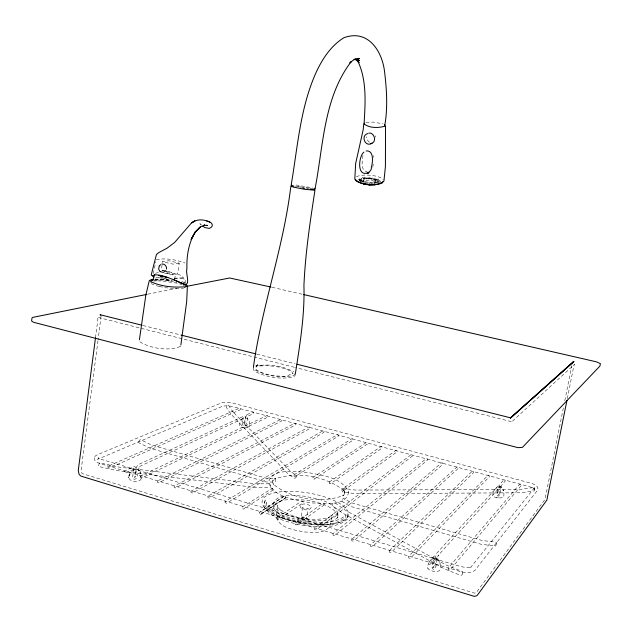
<?xml version="1.0" encoding="UTF-8"?>
<svg xmlns="http://www.w3.org/2000/svg" width="632" height="632" viewBox="0 0 632 632"><rect width="100%" height="100%" fill="white"/><g stroke="black" fill="none" stroke-linecap="round" stroke-linejoin="round"><path stroke-width="0.47" stroke-dasharray="3.16 2.37" d="M101.057 316.134L98.11 339.763M498.988 494.603L500.386 487.059L500.354 486.055L499.564 485.297L498.514 485.629L436.522 553.45L433.118 567.086C433.765 566.106 432.067 568.207 433.283 567.094L434.611 567.915L436.222 558.388L435.875 556.318L434.579 555.955L433.908 556.381L428.148 562.93L429.112 564.455L430.234 564.178L435.772 558.088L434.618 558.396L433.852 557.558L433.844 558.072C434.903 560.616 429.318 568.429 433.947 569.543C437.565 566.714 436.033 560.616 437.747 556.934L438.324 555.078L438.15 555.465L500.054 487.019L498.664 487.027C498.332 485.028 496.325 493.521 497.344 495.836L498.411 496.144L499.549 494.801L501.658 485.234L505.355 480.881L504.573 479.68L503.657 479.933L499.786 484.61L497.408 494.429L498.324 494.145L498.964 495.038M500.386 487.059L500.418 486.403M185.437 283.484L185.634 278.783M360.927 181.589L361.062 179.899M363.353 180.12L363.708 182.458M373.251 164.099L372.517 168.815M375.211 180.926L374.673 183.201M377.367 182.703L377.509 181.013M362.926 155.448C362.499 160.733 359.837 169.905 367.081 171.841M311.244 507.259C310.225 511.786 299.513 510.048 300.05 505.41C303.084 502.803 309.238 503.799 311.244 507.259L311.086 506.888M379.303 181.905L377.43 181.747M95.495 337.701L97.905 319.144L97.178 317.153L294.512 367.31M97.984 340.735L81.086 470.508L81.552 472.776L82.61 473.7L474.419 593.108L475.928 592.895L476.686 592.042L544.997 499.462L563.649 406.455M164.652 273.127L172.173 274.88L177.11 273.996L177.742 273.522L179.196 263.157L168.744 260.763L162.503 261.727L161.421 269.611L161.879 270.346L163.759 270.78M174.677 279.21L175.427 273.853L171.699 274.517L165.379 273.04M253.29 367.998L253.155 368.875L254.34 371.063C266.04 377.383 280.442 379.579 293.485 376.98L295.239 375.234L295.381 374.357M367.911 183.13L366.489 182.703M358.052 179.693L359.821 179.63L359.545 181.005M564.803 400.641L571.755 365.778M567.307 398.595L573.856 365.746L574.575 364.308L511.509 422.05L511.833 421.765L295.468 367.548M153.22 273.64L155.828 261.79M360.833 181.795L361.188 180.515L359.316 180.428M272.131 488.489L271.965 489.547M343.998 490.353L396.754 452.038L396.643 450.703L395.356 450.703L343.01 488.56L343.326 490.487L343.998 490.353L344.171 489.326M284.321 496.144L259.389 512.418L259.215 513.532L260.605 514.385L285.688 497.842L285.601 496.246L284.708 495.891L259.847 512.125M257.666 364.482L255.533 368.108L256.608 370.06C265.772 375.424 276.856 376.467 287.276 376.238L291.85 373.188L293.082 373.788L291.85 371.829C281.074 365.912 268.126 364.972 256.086 366.291L257.666 364.482L261.672 365.786M377.367 182.514L379.2 182.53M375.076 182.814L376.909 182.83M246.409 414.979L243.841 424.491L244.687 424.988L245.556 417.389L245.113 416.33L244.102 416.038L138.266 464.607C134.663 467.159 135.572 476.978 134.766 477.136C134.261 480.304 138.898 465.792 133.921 466.685L124.709 470.911L124.093 471.701L124.449 472.783L125.428 473.076L134.687 468.81L133.731 468.233L132.673 477.049L133.17 478.772L134.727 479.333L136.109 478.59L137.302 476.678L139.269 466.527L138.914 466.772L244.545 417.855L244.094 417.871C243.304 415.698 240.887 426.284 244.284 426.308C247.625 425.012 247.262 417.238 247.483 416.417L253.385 413.668L253.874 412.546L252.8 411.922L246.725 414.758M295.199 373.828L293.453 375.542C280.561 378.205 266.198 376.182 254.728 369.649L253.938 368.211M377.328 180.207C381.894 179.164 376.427 184.726 377.13 179.377C379.445 177.9 379.247 181.969 377.328 180.594M180.27 346.455L180.713 346.06M370.905 183.225L372.777 183.312M324.358 504.802L296.906 524.86L295.342 524.821L295.199 523.162L322.897 503.238L324.54 503.728M293.872 474.964L351.977 438.655L353.114 439.311L352.585 440.457L295.199 476.465L293.706 475.983M285.688 497.842L260.605 514.385L261.063 514.092M313.962 479.238L367.334 444.099L367.224 442.771L366.347 442.534L312.785 477.531L312.935 479.001L314.396 478.953M180.215 346.502C168.562 351.376 150.274 348.508 139.791 341.738M433.212 558.498C429.096 561.137 423.906 569.045 431.593 570.767C437.439 573.319 443.53 570.325 439.896 563.309L440.149 564.392C440.291 560.624 437.147 556.508 433.212 558.498L433.726 558.293M155.361 273.277L159.161 272.392M156.286 259.705C165.703 257.738 176.028 259.705 184.986 263.015M373.781 183.272L375.084 183.256M379.824 182.506C382.629 180.199 376.356 180.515 379.318 182.49M147.738 294.196L176.77 288.342M365.999 122.663L373.125 122.079L383.055 123.848M255.454 366.039C268.276 363.574 282.37 365.715 293.88 371.853M166.429 278.594L163.609 279.107L170.822 280.805M179.196 263.157L173.034 264.152L162.503 261.727M362.049 181.716L363.092 181.724M154.706 279.739L164.217 279.676L172.038 280.734M155.037 279.083L163.483 279.218L170.687 280.079M155.156 279.391L163.854 279.439L172.339 280.584M368.97 183.256L369.696 183.28M157.502 280.861L163.577 281.114L176.723 283.144A17.72 3.215 7.8 0 1 181.866 284.629M174.132 278.23C194.743 277.1 177.861 279.028 173.002 278.594M360.169 181.068L361.378 181.471M164.454 278.175L154.421 277.235M158.83 277.835L164.51 278.183M296.084 184.994L312.587 187.83M499.241 497.953L502.25 497.763L503.83 497.013L503.925 493.632L503.009 489.776L503.341 490.811C500.141 478.329 484.349 498.474 499.241 497.953L498.356 497.834M295.342 186.085L309.072 188.186M166.698 272.605C173.026 273.853 185.887 272.969 184.078 282.709M159.375 286.493L165.963 287.773L179.046 288.816A17.72 3.215 7.8 0 0 183.478 288.421M305.864 187.87L308.195 188.383M272.005 287.291L302.712 294.346M165.323 270.891L162.503 270.235L162.724 270.788L162.582 270.006M166.271 271.112L171.92 272.424L164.707 271.002M143.061 325.512L181.313 335.134M256.861 354.149L295.112 363.771M496.46 497.344L497.313 497.605M200.905 224.202L199.862 223.783L201.505 224.976M181.969 281.517L184.939 282.978M369.428 142.263L366.702 139.411L366.252 136.781M427.69 568.065L428.038 568.539M438.758 559.96L439.161 561.066L438.877 560.276M375.44 135.864L375.819 137.168M373.599 155.559L373.71 157.439M297.917 186.732A7.434 0.648 9.1 0 1 302.159 187.23M356.416 176.849A14.015 4.179 4.6 0 1 370.929 175.325A14.015 4.179 4.6 0 1 383.174 179.717M159.319 286.493A17.72 3.215 7.8 0 1 151.095 283.413M153.671 281.082A17.72 3.215 7.8 0 1 157.447 280.853M153.813 280.284A17.728 3.207 7.8 0 1 176.841 282.346M98.616 458.35L97.723 459.409L98.616 458.35M94.255 457.805C93.789 461.036 97.32 462.774 99.903 463.509L459.685 571.36C464.544 572.537 470.698 573.951 474.901 570.38L537.39 490.416C539.823 486.024 533.179 483.717 529.995 482.919L233.161 403.192L227.599 402.276L221.753 402.766L97.186 454.85L95.266 456.051L94.255 457.805M249.506 425.723C248.092 429.697 236.558 427.572 239.963 422.484C242.546 414.489 251.299 417.744 249.506 425.723M347.853 513.547L347.576 518.967C335.529 529.9 317.28 526.464 302.459 525.318C288.587 522.04 271.286 519.275 263.576 505.79L265.511 499.106L264.231 504.32C271.942 517.545 289.093 520.333 302.847 523.446C317.493 524.813 335.545 528.123 347.482 517.339L347.853 513.547M270.536 484.468L270.196 487.509L255.494 487.501L117.457 470.658L98.379 466.416L99.469 462.798L118.16 466.969L255.454 483.772L270.48 483.836L270.536 484.468M348.572 492.052C346.375 507.757 321.53 502.843 310.675 502.93C296.353 499.659 274.083 498.293 268.482 482.082C272.992 467.404 295.389 472.262 306.828 472.254C321.072 475.43 341.904 476.907 348.572 492.052M141.197 478.819C139.324 483.156 129.007 482.034 128.731 477.2C128.399 471.464 139.008 465.041 140.328 473.044L139.972 471.993L141.197 478.819M337.954 514.756L337.638 518.975L337.891 517.474C328.474 525.824 314.412 523.233 302.918 522.324C292.292 519.86 279.21 517.624 273.245 507.393L273.008 508.902L273.933 504.771C283.634 497.273 297.016 499.406 308.4 500.449C318.994 502.78 331.437 505.173 337.954 514.756M344.622 491.562L344.424 494.295L344.851 493.394L342.726 495.883L343.532 495.377C322.194 504.036 290.191 498.98 272.874 483.741L273.482 484.483L272.376 481.592L272.495 482.587L273.19 479.933L272.771 480.826L275.355 478.479L274.58 478.977C297.016 471.361 325.022 475.778 343.745 490.361L343.168 489.642L344.724 492.541L344.622 491.562M362.586 180.073L362.46 181.692L364.356 180.397L369.033 180.128L373.781 181.036L375.843 182.593L375.977 180.973L375.408 180.175C371.758 177.71 367.255 179.038 363.305 178.603C361.623 176.423 366.513 176.755 364.585 178.659C357.87 181.819 365.343 173.113 362.586 180.073M341.841 489.468L342.291 491.862L355.334 493.687L520.523 492.786L534.238 490.882L534.791 489.839L534.427 488.181L533.519 487.564L520.089 489.421L355.524 490.069L342.576 488.331L341.841 489.468M496.468 543.552L495.725 546.064L481.055 544.255L349.251 506.011L341.406 500.978L343.389 498.214L350.871 502.598L482.034 540.494L496.317 542.216L496.468 543.552M337.575 512.607L337.298 515.191L337.899 514.235C328.166 524.039 311.797 520.176 299.473 518.682C289.946 515.862 276.563 513.856 272.503 503.443L272.771 504.541C276.737 492.502 294.188 495.915 303.984 496.136C315.645 498.656 332.369 500.117 337.575 512.607M277.606 506.532L276.358 517.45C279.913 528.471 294.607 529.885 304.3 531.962C312.595 532.31 324.327 534.159 329.793 526.266L332.092 515.522L332.819 514.424L331.16 516.384L328.174 517.971L329.201 517.482C312.658 521.661 293.817 518.659 279.534 509.289L280.355 510.079L278.12 507.63L277.266 505.26L277.606 506.532M138.819 441.626L138.89 442.803L150.179 448.27L266.42 481.987L275.054 482.066L275.402 481.6L275.584 479.822L275.007 478.503L266.846 478.416L151.554 445.015L140.573 439.682L139.664 440.062L138.819 441.626M266.38 502.558L266.064 504.526C273.403 517.221 289.717 519.852 302.839 522.941C316.893 524.031 334.154 527.286 345.625 516.992L345.957 515.033C334.462 525.295 317.225 522.016 303.17 520.926C290.048 517.837 273.743 515.23 266.38 502.558M372.501 177.908C371.774 181.85 369.143 175.988 372.501 177.908M298.091 518.975L297.696 521.4L297.783 520.966C300.808 518.975 306.228 519.828 308.424 522.727C310.991 517.166 300.105 515.017 298.091 518.975M302.61 507.425L300.785 518.603C301.993 517.126 305.28 517.829 306.37 519.291L308.203 508.12C306.986 509.566 303.716 508.863 302.61 507.425M370.052 177.371C369.325 181.305 366.694 175.451 370.052 177.371M361.18 179.093C360.445 183.067 357.799 177.157 361.18 179.093M462.743 573.066L461.929 575.025L460.546 575.365L444.533 568.903L342.141 512.868L332.495 505.671L332.472 503.372L334.494 502.416L344.385 509.708L446.461 565.166L462.182 571.454L462.743 573.066M534.166 488.149L534.245 489.113L534.166 488.149M361.275 178.335C360.469 182.214 357.965 176.336 361.275 178.335M367.698 177.655C366.734 181.487 364.561 175.562 367.698 177.655M375.195 178.161C374.389 182.024 371.893 176.17 375.195 178.161M376.727 178.951C375.914 182.83 373.417 176.952 376.727 178.951M128.762 477.113L128.604 477.563L129.576 475.019L128.731 477.2M273.245 489.879L243.233 509.163L241.851 508.318L242.024 507.204L272.432 488.267L273.245 489.879M108.048 466.242L107.906 467.317L109.17 468.107L240.065 409.876L240.547 408.762L239.481 408.138L108.048 466.242M296.582 476.536L295.539 478.005L294.662 478.219L288.737 474.648L230.767 413.928L226.161 407.127L226.446 405.752L228.515 405.325L233.074 412.009L232.631 411.464L290.665 471.598L295.942 475.027L296.582 476.536M140.675 476.03L140.525 477.113L141.821 477.911L267.518 417.286L268.007 416.164L266.925 415.54L140.675 476.03M157.36 481.031L157.21 482.121L158.514 482.927L281.517 421.07L282.014 419.94L280.924 419.308L157.36 481.031M174.187 486.071L174.029 487.169L175.348 487.983L295.602 424.87L296.1 423.74L295.002 423.108L174.187 486.071M191.03 491.127L190.872 492.225L192.207 493.047L309.672 428.67L310.186 427.54L309.072 426.9L191.03 491.127M207.952 496.199L207.786 497.305L209.137 498.127L323.774 432.486L324.287 431.348L323.173 430.7L207.952 496.199M225.158 501.358L224.992 502.464L226.359 503.301L338.088 436.349L338.618 435.211L337.488 434.555L225.158 501.358M329.177 482.098L329.28 483.606L330.591 483.67L382.052 448.072L381.941 446.737L380.669 446.745L329.177 482.098M277.203 517.758L277.029 518.888L278.435 519.741L302.981 502.764L303.155 501.69L301.709 500.978L277.203 517.758M314.602 528.178L314.744 529.845L316.324 529.885L412.404 456.067L412.293 454.724L410.998 454.732L314.602 528.178M332.985 533.692L333.127 535.367L334.723 535.407L427.501 460.143L427.39 458.8L426.079 458.8L332.985 533.692M351.748 539.317L351.89 541L353.501 541.047L442.874 464.299L442.763 462.94L441.444 462.94L351.748 539.317M370.55 544.95L370.692 546.648L372.319 546.696L458.239 468.446L458.137 467.088L456.802 467.088L370.55 544.95M389.43 550.614L389.573 552.321L391.224 552.376L473.644 472.602L473.542 471.235L472.191 471.235L389.43 550.614M408.667 556.381L408.801 558.096L410.476 558.151L489.294 476.828L489.192 475.462L487.833 475.454L408.667 556.381M129.979 474.213L129.418 475.367L129.979 474.213M448.127 568.215L448.27 569.946L449.976 570.009L521.297 485.471L521.195 484.088L519.804 484.08L448.127 568.215M534.459 487.762L534.024 488.607L534.593 489.366L531.954 487.58L528.873 486.514L232.031 406.455L227.52 405.704L222.827 406.115L98.608 458.895L98.142 457.687L101.673 459.472L460.933 566.635L467.151 567.662L471.591 566.943L470.658 567.457L534.459 487.762M362.887 181.55A8.248 2.465 4.6 0 0 376.964 181.921A8.248 2.465 4.6 0 0 368.006 177.932A8.248 2.465 4.6 0 0 362.887 181.55M364.64 181.313A5.949 1.77 4.5 0 0 374.8 181.582A5.949 1.77 4.5 0 0 368.401 178.722A5.949 1.77 4.5 0 0 364.64 181.313M278.657 516.597A43.766 15.405 9.2 0 0 348.185 516.352A43.766 15.405 9.2 0 0 289.18 491.364A43.766 15.405 9.2 0 0 278.657 516.597"/><path stroke-width="0.95" d="M184.078 283.918L184.046 285.285L183.525 284.1M95.495 337.701L78.249 470.619L79.142 474.442L81.022 476.133L474.292 596.363L476.694 595.834L478.092 594.222L546.846 500.149L566.92 400.522M139.403 339.795L145.81 295.286L149.318 280.513L152.146 279.297M180.863 344.969L186.693 301.575L187.356 286.399L186.393 284.605M152.826 275.465C160.149 272.668 175.198 280.813 184.544 284.353C190.967 285.719 185.144 272.131 186.93 268.948C186.503 256.063 188.636 242.435 195.659 231.415L191.069 239.402L195.335 231.999L200.463 226.849L194.861 232.497L199.862 227.283L204.721 224.945L204.065 225.182M364.625 123.193L363.732 124.291L363.226 129.528L355.666 163.467L354.789 179.14C361.812 185.682 376.309 187.135 383.932 181.115L385.402 166.619L385.544 126.534L384.525 124.567M572.134 363.842L573.082 361.915L510.316 418.163L573.959 361.449L510.577 417.831L297.024 364.253M159.193 265.938L158.672 269.09L160.022 271.721M295.199 373.828L295.46 373.133C299.971 344.132 304.822 315.036 303.929 285.561C305.303 253.78 310.02 222.282 314.87 190.872L314.744 190.129M154.714 274.588L152.683 280.545M150.914 280.568L153.284 279.526M291.139 186.361L290.673 187.641C283.207 248.392 261.98 306.236 253.456 366.773L253.535 367.492M383.253 181.4L382.336 182.948C374.128 186.171 364.206 185.168 356.416 181.194L355.31 179.504M378.884 183.825L378.236 183.983M364.83 184.023L363.503 183.928M159.612 265.835L160.575 264.626M165.845 270.725L163.261 272.408L160.457 271.697M375.187 184.749L373.868 184.607M372.422 184.599L371.095 184.457M349.875 62.829L351.171 61.699C323.782 97.502 323.339 145.36 315.25 187.736L315.06 188.636L314.104 189.134L310.122 188.952M350.065 62.789L353.533 59.914L359.632 58.539L354.046 59.282L359.568 60.609L357.902 59.827M368.875 172.339C356.456 178.469 358.51 156.183 363.921 152.115M291.352 185.192L291.012 186.195L293.288 187.072L304.45 189.284L314.112 190.169L314.933 189.75L314.918 188.699M367.8 133.565C360.043 135.588 365.557 147.991 372.066 143.085M370.012 184.844L368.709 184.726M367.524 184.291L366.315 184.26M368.898 172.876C363.408 175.467 372.722 170.909 371.292 167.693C373.078 161.571 373.82 150.108 366.181 150.93M370.81 143.772C377.841 141.931 373.741 131.748 368.804 133.17M146.774 294.394L32.595 317.422L31.956 318.078L31.6 321.032L33.543 322.288L518.027 447.669L522.459 447.345L599.91 366.078L600.4 363.653L596.505 361.86L303.668 294.567M186.448 286.391L229.685 277.985L271.041 287.07M375.092 184.307L369.293 184.647L363.408 183.517M363.116 183.335L361.978 183.122M376.411 184.252L375.692 184.244M184.378 286.833C173.05 287.655 161.018 286.533 150.677 281.619L151.08 281.919M161.792 264.034C164.589 263.552 166.982 266.42 166.54 269.106M204.057 225.308L207.438 225.419L206.364 225.379M360.509 182.774L359.679 182.498M302.831 187.965L304.537 188.265M167.78 277.543L158.585 275.394M165.268 277.488L166.927 277.803M142.105 325.267L100.022 314.681L100.804 315.226M181.313 335.134L255.905 353.904M293.848 186.156L291.344 185.223L291.32 184.165C297.712 146.521 300.255 107.377 316.253 72.143C322.518 58.673 330.963 45.812 343.784 37.786C367.295 28.954 381.61 49.817 384.446 70.705C386.689 88.97 387.993 108.151 384.612 126.281C378.149 128.075 369.341 128.225 364.072 123.872C365.304 102.858 367.05 80.185 357.625 60.719M160.402 276.326L162.772 277.006M206.719 221.018C211.633 221.39 215.07 226.161 209.318 228.397L204.973 227.591L202.888 226.24M209.666 222.195C204.152 219.178 196.829 218.838 191.701 222.843L194.877 220.916L191.417 223.001L174.685 242.412L167.046 248.178L158.648 252.666L156.428 254.562L151.206 275.023L153.758 277.108M179.709 282.425L184.062 284.21L174.1 279.802M355.224 58.887L359.11 62.671L358.202 61.186M185.144 284.463L185.816 285.972M185.697 286.683A17.728 3.207 7.8 0 1 184.599 287.363"/></g></svg>
